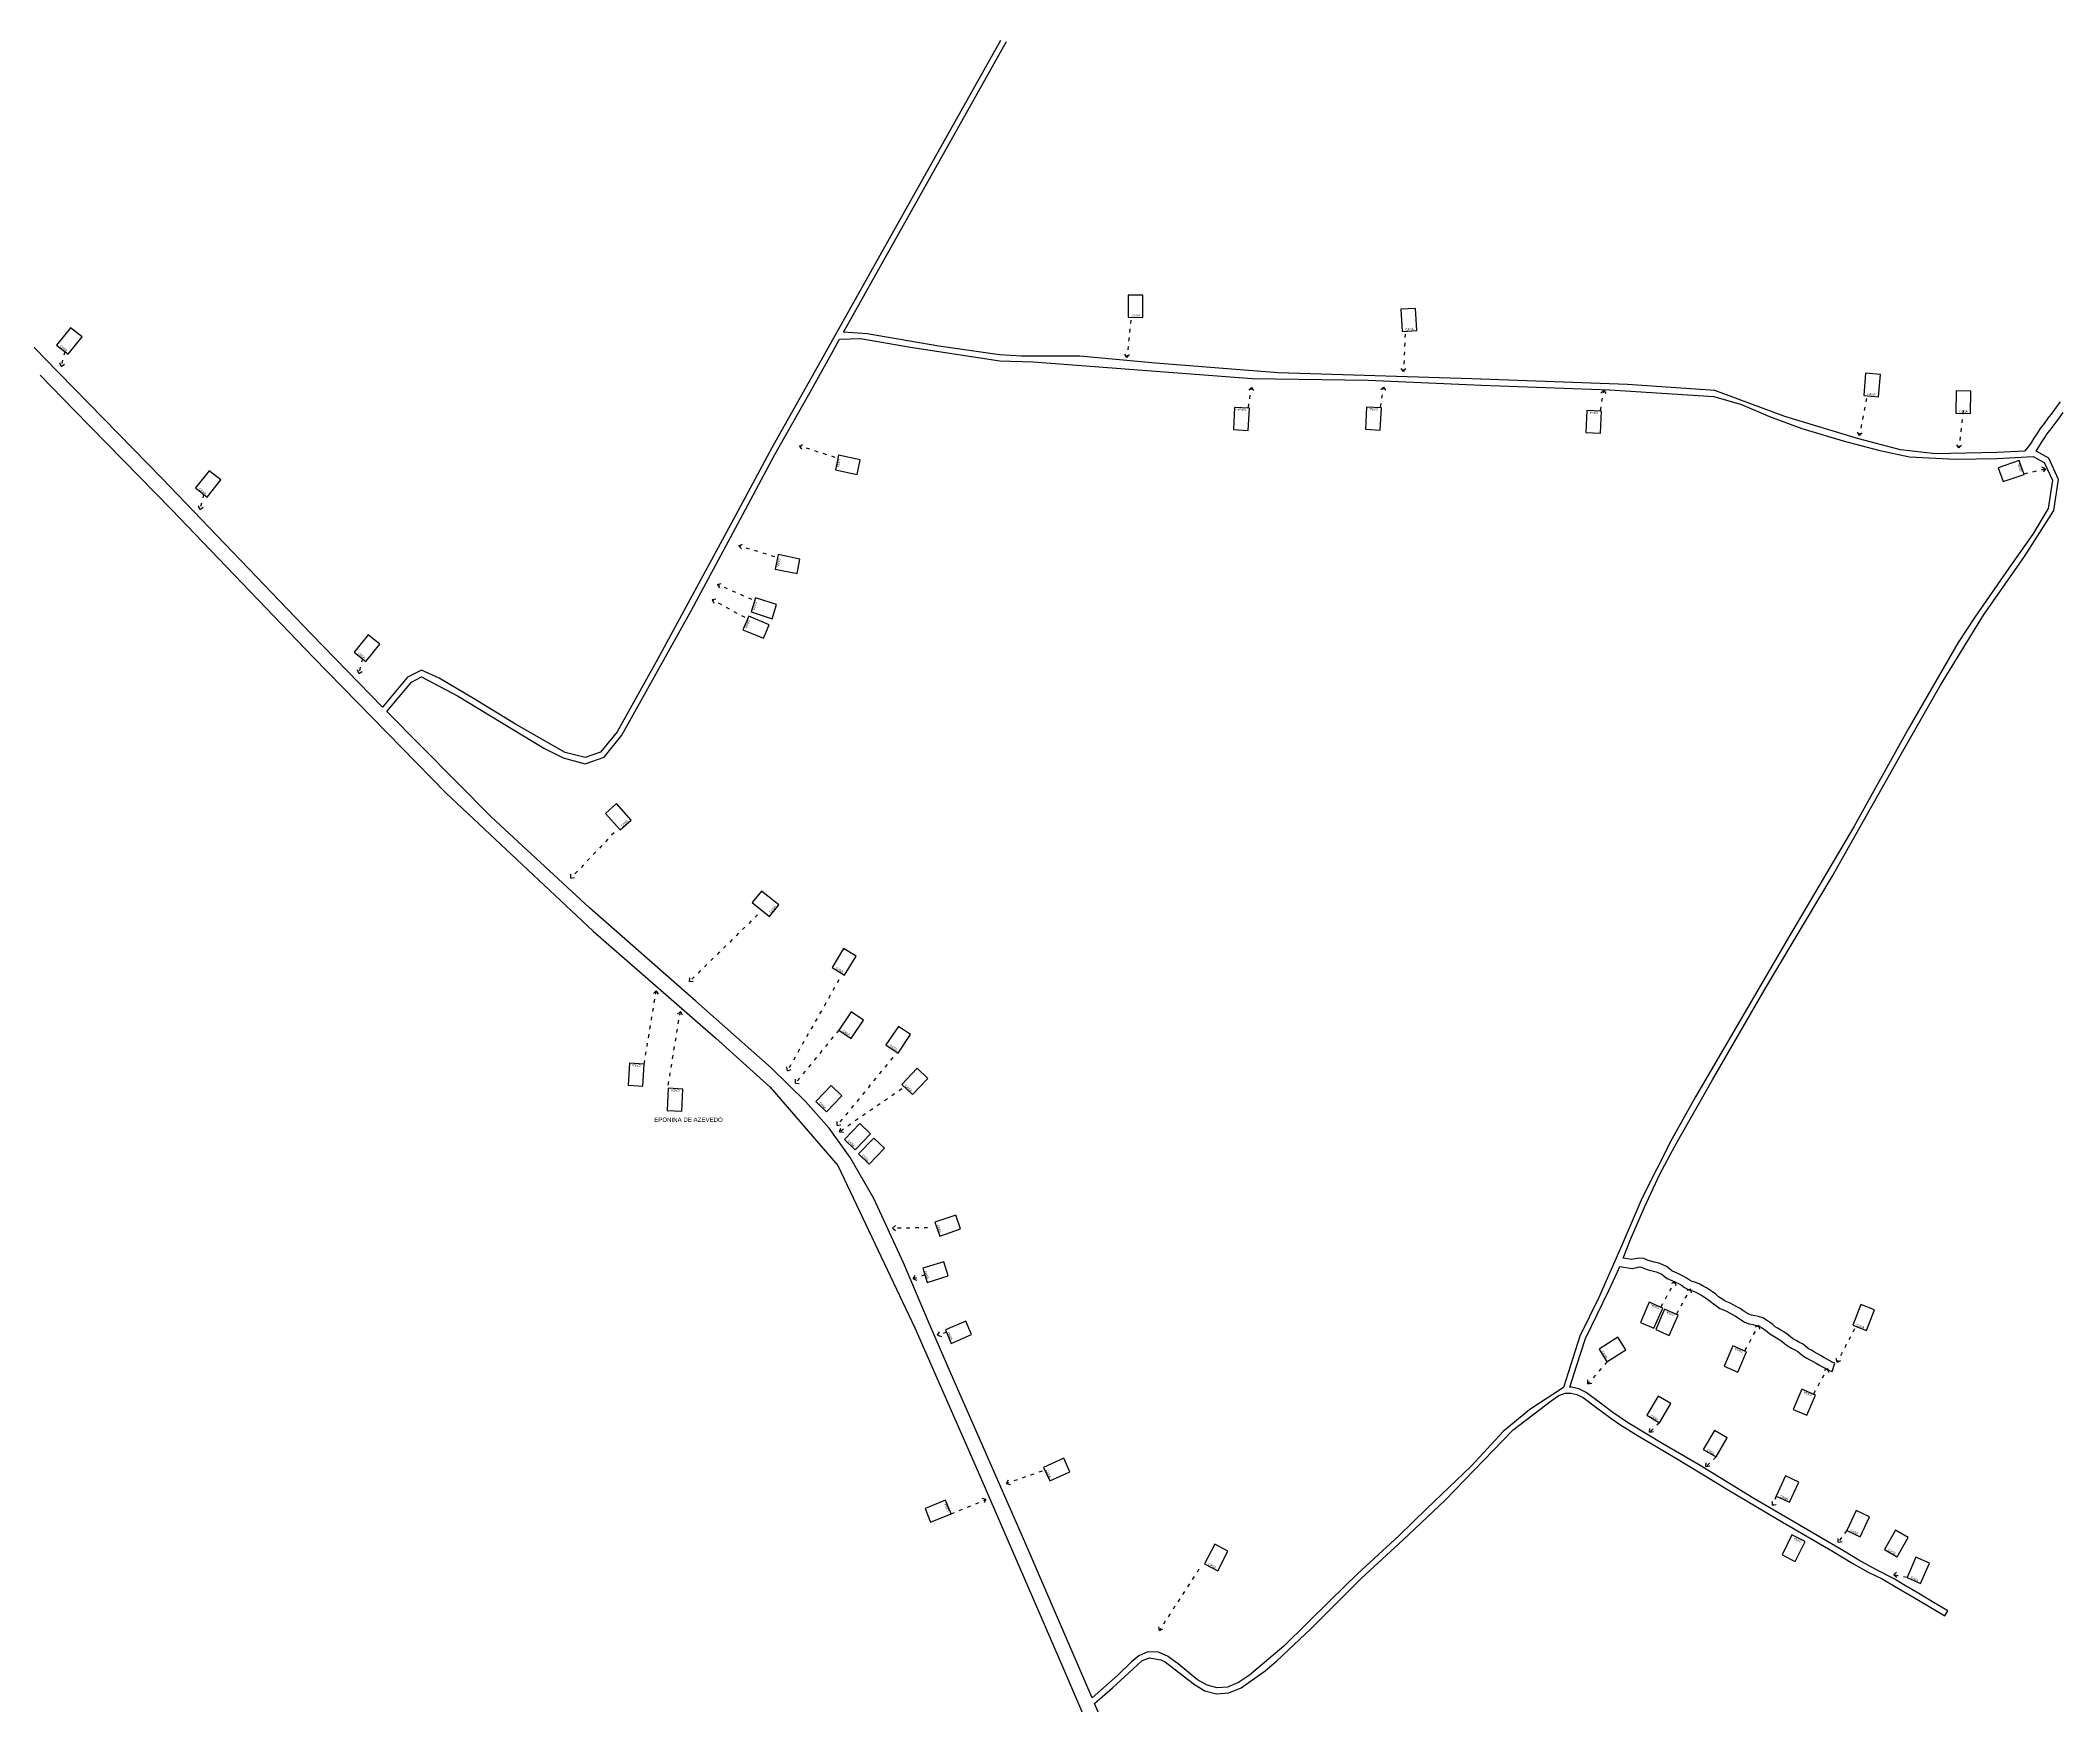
# Model space of a CAD drawing. Extents: x 714896 to 749292, y 8417558 to 8447149.
# Drawn here: x 730998 to 732365, y 8437664 to 8438792 of the extents above; entities that cross this region are included whole.
import ezdxf
from ezdxf.enums import TextEntityAlignment as Align

# ---------------------------------------------------------------- set-up
doc = ezdxf.new("R2010")
doc.units = 0
doc.header["$MEASUREMENT"] = 0
doc.linetypes.add('ACAD_ISO03W100', pattern=[30, 12, -18])
for name, color, linetype in [('LOTE', 7, 'CONTINUOUS'), ('NUM-PORTA', 7, 'CONTINUOUS'), ('QUADRA', 6, 'CONTINUOUS')]:
    doc.layers.add(name, color=color, linetype=linetype)

msp = doc.modelspace()

# ---------------------------------------------------------------- linework, layer by layer
at = {"layer": 'LOTE'}
for p, q in [((731734.8, 8438619.3), (731734.7, 8438604.3)), ((731744.8, 8438619.2), (731734.8, 8438619.3)), ((731744.7, 8438604.2), (731744.8, 8438619.2)), ((731929.3, 8438610.3), (731919.3, 8438609.7)), ((731919.3, 8438609.7), (731920.2, 8438594.7)), ((731930.2, 8438595.3), (731929.3, 8438610.3)), ((731018.7, 8438597.1), (731009.4, 8438585.4)), ((731026.6, 8438590.9), (731018.7, 8438597.1)), ((731734.7, 8438604.3), (731744.7, 8438604.2)), ((731920.2, 8438594.7), (731930.2, 8438595.3)), ((731009.4, 8438585.4), (731017.2, 8438579.2)), ((731017.2, 8438579.2), (731026.6, 8438590.9)), ((732234, 8438566.3), (732232.7, 8438551.4)), ((732244, 8438565.4), (732234, 8438566.3)), ((732242.7, 8438550.5), (732244, 8438565.4)), ((732295.3, 8438554.4), (732295, 8438539.4)), ((732305.3, 8438554.2), (732295.3, 8438554.4)), ((732305, 8438539.2), (732305.3, 8438554.2)), ((731806.8, 8438543.2), (731806, 8438528.2)), ((731816.8, 8438542.7), (731806.8, 8438543.2)), ((731816, 8438527.7), (731816.8, 8438542.7)), ((731896.2, 8438543.4), (731895.4, 8438528.5)), ((731906.2, 8438542.9), (731896.2, 8438543.4)), ((731905.4, 8438527.9), (731906.2, 8438542.9)), ((732045.2, 8438541.2), (732044.5, 8438526.2)), ((732055.2, 8438540.7), (732045.2, 8438541.2)), ((732054.5, 8438525.7), (732055.2, 8438540.7)), ((732232.7, 8438551.4), (732242.7, 8438550.5)), ((732295, 8438539.4), (732305, 8438539.2)), ((731806, 8438528.2), (731816, 8438527.7)), ((731895.4, 8438528.5), (731905.4, 8438527.9)), ((732044.5, 8438526.2), (732054.5, 8438525.7)), ((731112.7, 8438500.4), (731103.4, 8438488.7)), ((731120.5, 8438494.2), (731112.7, 8438500.4)), ((731538.7, 8438510.8), (731536.6, 8438501)), ((731536.6, 8438501), (731551.3, 8438497.9)), ((731553.4, 8438507.7), (731538.7, 8438510.8)), ((731551.3, 8438497.9), (731553.4, 8438507.7)), ((732338, 8438507.3), (732323.8, 8438502.4)), ((732323.8, 8438502.4), (732327.1, 8438493)), ((732341.3, 8438497.9), (732338, 8438507.3)), ((731103.4, 8438488.7), (731111.2, 8438482.4)), ((731111.2, 8438482.4), (731120.5, 8438494.2)), ((732327.1, 8438493), (732341.3, 8438497.9)), ((731497.9, 8438443.6), (731495.9, 8438433.7)), ((731512.6, 8438440.6), (731497.9, 8438443.6)), ((731495.9, 8438433.7), (731510.6, 8438430.8)), ((731510.6, 8438430.8), (731512.6, 8438440.6)), ((731482.5, 8438414.3), (731479.5, 8438404.8)), ((731479.5, 8438404.8), (731493.7, 8438400.2)), ((731496.8, 8438409.7), (731482.5, 8438414.3)), ((731493.7, 8438400.2), (731496.8, 8438409.7)), ((731220.2, 8438389.2), (731210.9, 8438377.5)), ((731228.1, 8438383), (731220.2, 8438389.2)), ((731478, 8438401.9), (731474, 8438392.7)), ((731474, 8438392.7), (731487.9, 8438386.9)), ((731491.8, 8438396.1), (731478, 8438401.9)), ((731487.9, 8438386.9), (731491.8, 8438396.1)), ((731210.9, 8438377.5), (731218.7, 8438371.2)), ((731218.7, 8438371.2), (731228.1, 8438383)), ((731388.3, 8438275.1), (731380.9, 8438268.4)), ((731380.9, 8438268.4), (731390.8, 8438257.2)), ((731398.3, 8438263.9), (731388.3, 8438275.1)), ((731390.8, 8438257.2), (731398.3, 8438263.9)), ((731486.5, 8438215.8), (731480.2, 8438208.1)), ((731498.2, 8438206.4), (731486.5, 8438215.8)), ((731480.2, 8438208.1), (731491.9, 8438198.6)), ((731491.9, 8438198.6), (731498.2, 8438206.4)), ((731542, 8438176.9), (731534.3, 8438164)), ((731550.6, 8438171.7), (731542, 8438176.9)), ((731542.8, 8438158.9), (731550.6, 8438171.7)), ((731534.3, 8438164), (731542.8, 8438158.9)), ((731547.3, 8438134.1), (731538.9, 8438121.7)), ((731555.6, 8438128.5), (731547.3, 8438134.1)), ((731538.9, 8438121.7), (731547.2, 8438116.1)), ((731547.2, 8438116.1), (731555.6, 8438128.5)), ((731579.2, 8438124.2), (731570.8, 8438111.7)), ((731579.1, 8438106.1), (731587.5, 8438118.6)), ((731587.5, 8438118.6), (731579.2, 8438124.2)), ((731570.8, 8438111.7), (731579.1, 8438106.1)), ((731397.1, 8438099.2), (731396.3, 8438084.3)), ((731407.1, 8438098.7), (731397.1, 8438099.2)), ((731406.3, 8438083.7), (731407.1, 8438098.7)), ((731591.9, 8438095.8), (731581.5, 8438084.9)), ((731588.7, 8438078), (731599.1, 8438088.8)), ((731599.1, 8438088.8), (731591.9, 8438095.8)), ((731396.3, 8438084.3), (731406.3, 8438083.7)), ((731423.4, 8438082.3), (731422.6, 8438067.3)), ((731433.4, 8438081.7), (731423.4, 8438082.3)), ((731432.5, 8438066.7), (731433.4, 8438081.7)), ((731533.8, 8438084.1), (731523.4, 8438073.3)), ((731530.6, 8438066.4), (731541, 8438077.2)), ((731541, 8438077.2), (731533.8, 8438084.1)), ((731581.5, 8438084.9), (731588.7, 8438078)), ((731422.6, 8438067.3), (731432.5, 8438066.7)), ((731523.4, 8438073.3), (731530.6, 8438066.4)), ((731553.2, 8438058.4), (731542.8, 8438047.6)), ((731542.8, 8438047.6), (731550, 8438040.7)), ((731550, 8438040.7), (731560.4, 8438051.5)), ((731562.7, 8438048.6), (731552.3, 8438037.8)), ((731560.4, 8438051.5), (731553.2, 8438058.4)), ((731569.9, 8438041.7), (731562.7, 8438048.6)), ((731552.3, 8438037.8), (731559.5, 8438030.9)), ((731559.5, 8438030.9), (731569.9, 8438041.7)), ((731618.1, 8437996.5), (731603.9, 8437991.6)), ((731621.3, 8437987.1), (731618.1, 8437996.5)), ((731603.9, 8437991.6), (731607.2, 8437982.2)), ((731607.2, 8437982.2), (731621.3, 8437987.1)), ((731610, 8437964.9), (731595.7, 8437960.5)), ((731595.7, 8437960.5), (731598.6, 8437950.9)), ((731598.6, 8437950.9), (731613, 8437955.4)), ((731613, 8437955.4), (731610, 8437964.9)), ((731624.8, 8437924.7), (731611, 8437918.7)), ((731628.8, 8437915.5), (731624.8, 8437924.7)), ((732087.5, 8437937.5), (732081.5, 8437923.8)), ((732096.7, 8437933.5), (732087.5, 8437937.5)), ((732090.7, 8437919.8), (732096.7, 8437933.5)), ((732097.9, 8437932.7), (732092, 8437918.9)), ((732107.1, 8437928.7), (732097.9, 8437932.7)), ((732101.1, 8437915), (732107.1, 8437928.7)), ((732230.8, 8437935.8), (732225.3, 8437921.9)), ((732240.1, 8437932.2), (732230.8, 8437935.8)), ((732234.6, 8437918.2), (732240.1, 8437932.2)), ((731611, 8437918.7), (731615, 8437909.5)), ((731615, 8437909.5), (731628.8, 8437915.5)), ((732066.2, 8437913.7), (732053.5, 8437905.7)), ((732071.6, 8437905.2), (732066.2, 8437913.7)), ((732081.5, 8437923.8), (732090.7, 8437919.8)), ((732092, 8437918.9), (732101.1, 8437915)), ((732225.3, 8437921.9), (732234.6, 8437918.2)), ((732053.5, 8437905.7), (732058.9, 8437897.2)), ((732058.9, 8437897.2), (732071.6, 8437905.2)), ((732144.2, 8437907.9), (732138.3, 8437894.2)), ((732153.4, 8437903.9), (732144.2, 8437907.9)), ((732147.4, 8437890.2), (732153.4, 8437903.9)), ((732138.3, 8437894.2), (732147.4, 8437890.2)), ((732093.5, 8437873.8), (732085.9, 8437860.9)), ((732102.1, 8437868.8), (732093.5, 8437873.8)), ((732190.9, 8437878.6), (732184.9, 8437864.9)), ((732200, 8437874.6), (732190.9, 8437878.6)), ((732194.1, 8437860.9), (732200, 8437874.6)), ((732085.9, 8437860.9), (732094.5, 8437855.8)), ((732094.5, 8437855.8), (732102.1, 8437868.8)), ((732184.9, 8437864.9), (732194.1, 8437860.9)), ((732131.7, 8437850.7), (732124.1, 8437837.7)), ((732140.3, 8437845.6), (732131.7, 8437850.7)), ((732132.7, 8437832.7), (732140.3, 8437845.6)), ((731691.2, 8437831.8), (731677.5, 8437825.6)), ((731695.3, 8437822.7), (731691.2, 8437831.8)), ((732124.1, 8437837.7), (732132.7, 8437832.7)), ((731677.5, 8437825.6), (731681.7, 8437816.5)), ((731681.7, 8437816.5), (731695.3, 8437822.7)), ((732179.8, 8437819.9), (732173.5, 8437806.2)), ((732188.8, 8437815.7), (732179.8, 8437819.9)), ((732182.5, 8437802.1), (732188.8, 8437815.7)), ((731611.2, 8437803.5), (731597.3, 8437797.9)), ((731614.9, 8437794.2), (731611.2, 8437803.5)), ((732173.5, 8437806.2), (732182.5, 8437802.1)), ((731597.3, 8437797.9), (731601, 8437788.6)), ((731601, 8437788.6), (731614.9, 8437794.2)), ((732227.6, 8437796.5), (732221.2, 8437782.9)), ((732236.7, 8437792.2), (732227.6, 8437796.5)), ((732230.2, 8437778.6), (732236.7, 8437792.2)), ((731793.5, 8437773.6), (731786.5, 8437760.3)), ((731802.3, 8437769), (731793.5, 8437773.6)), ((732184.1, 8437779.9), (732177.4, 8437766.5)), ((732193.1, 8437775.4), (732184.1, 8437779.9)), ((732186.3, 8437762), (732193.1, 8437775.4)), ((732221.2, 8437782.9), (732230.2, 8437778.6)), ((732254.1, 8437783.1), (732246.7, 8437770)), ((732262.8, 8437778.2), (732254.1, 8437783.1)), ((732255.4, 8437765.1), (732262.8, 8437778.2)), ((731786.5, 8437760.3), (731795.4, 8437755.7)), ((731795.4, 8437755.7), (731802.3, 8437769)), ((732177.4, 8437766.5), (732186.3, 8437762)), ((732246.7, 8437770), (732255.4, 8437765.1)), ((732268, 8437764.8), (732262, 8437751)), ((732277.2, 8437760.8), (732268, 8437764.8)), ((732271.1, 8437747), (732277.2, 8437760.8)), ((732262, 8437751), (732271.1, 8437747))]:
    msp.add_line(p, q, dxfattribs=at)
at = {"layer": 'LOTE', "color": 7, "linetype": 'ACAD_ISO03W100', "ltscale": 0.2}
for points in [[(731736.6, 8438602.4), (731733.9, 8438577.1)], [(731014.9, 8438581), (731012.4, 8438571)], [(731922.2, 8438592.9), (731921.2, 8438567.5)], [(731816.2, 8438543.2), (731818.2, 8438556.8)], [(731905.6, 8438543.5), (731907.6, 8438557)], [(732054.6, 8438541.2), (732056.7, 8438554.8)], [(732234.5, 8438549.3), (732229.8, 8438524.3)], [(732300.1, 8438541.1), (732297.1, 8438515.8)], [(731536.4, 8438509.4), (731512.2, 8438517.1)], [(732341.4, 8438498.3), (732355.8, 8438501.7)], [(731108.9, 8438484.3), (731106.4, 8438474.2)], [(731495.6, 8438442.1), (731471.3, 8438449.5)], [(731480.1, 8438413.1), (731456.8, 8438423.3)], [(731475.4, 8438400.9), (731453.1, 8438413.1)], [(731216.4, 8438373.1), (731213.9, 8438363)], [(731386.7, 8438255.3), (731357.4, 8438224.5)], [(731483.9, 8438199.8), (731437.7, 8438154.5)], [(731407.1, 8438098.7), (731415.3, 8438148.3)], [(731538.9, 8438155.7), (731504.1, 8438094.1)], [(731423.4, 8438084.5), (731431.6, 8438134.2)], [(731538.9, 8438121.7), (731509.5, 8438085.8)], [(731575.4, 8438103.1), (731537.7, 8438057.1)], [(731581.6, 8438082), (731539.4, 8438052.8)], [(731599, 8437987.8), (731575.2, 8437987.6)], [(731597.1, 8437955.9), (731589.2, 8437953.2)], [(732095.6, 8437934.6), (732104.9, 8437951.3)], [(732106.1, 8437929.7), (732115.4, 8437946.4)], [(731611.8, 8437917.1), (731605.8, 8437915.1)], [(732152.4, 8437905), (732161.6, 8437921.7)], [(732226.4, 8437919.4), (732214.8, 8437896.8)], [(732058.9, 8437897.2), (732046, 8437882.2)], [(732199, 8437875.7), (732208.3, 8437892.4)], [(732094.5, 8437855.8), (732087.7, 8437849.4)], [(732132.7, 8437832.7), (732125.9, 8437826.2)], [(731676.6, 8437823.1), (731652.5, 8437814.8)], [(731614.9, 8437794.2), (731638.5, 8437803.9)], [(732173.5, 8437806.2), (732170.9, 8437800)], [(732221.2, 8437782.9), (732215.4, 8437775)], [(731782.7, 8437756.8), (731755.9, 8437715.3)], [(732262, 8437751), (732253, 8437752.9)]]:
    msp.add_lwpolyline(points, dxfattribs=at)
at = {"layer": 'LOTE'}
for points in [[(731012.4, 8438571), (731011.5, 8438573.4)], [(731012.4, 8438571), (731014.6, 8438572.4)], [(731733.9, 8438577.1), (731732.4, 8438579.2)], [(731733.9, 8438577.1), (731735.7, 8438579)], [(731921.2, 8438567.5), (731919.5, 8438569.5)], [(731921.2, 8438567.5), (731922.8, 8438569.5)], [(731818.2, 8438556.8), (731816.4, 8438554.9)], [(731818.2, 8438556.8), (731819.6, 8438554.6)], [(731907.6, 8438557), (731905.7, 8438555.2)], [(731907.6, 8438557), (731909, 8438554.8)], [(732056.7, 8438554.8), (732054.8, 8438552.9)], [(732056.7, 8438554.8), (732058.1, 8438552.6)], [(732229.8, 8438524.3), (732228.4, 8438526.5)], [(732229.8, 8438524.3), (732231.7, 8438526.1)], [(731512.2, 8438517.1), (731514.6, 8438518.1)], [(731512.2, 8438517.1), (731513.7, 8438515)], [(732297.1, 8438515.8), (732295.7, 8438518)], [(732297.1, 8438515.8), (732298.9, 8438517.7)], [(732355.8, 8438501.7), (732353.3, 8438502.8)], [(732355.8, 8438501.7), (732354.2, 8438499.6)], [(731106.4, 8438474.2), (731105.5, 8438476.7)], [(731106.4, 8438474.2), (731108.6, 8438475.7)], [(731471.3, 8438449.5), (731473.7, 8438450.6)], [(731471.3, 8438449.5), (731472.9, 8438447.4)], [(731456.8, 8438423.3), (731459.3, 8438424.1)], [(731456.8, 8438423.3), (731458.1, 8438421)], [(731453.1, 8438413.1), (731455.7, 8438413.7)], [(731453.1, 8438413.1), (731454.2, 8438410.8)], [(731213.9, 8438363), (731213, 8438365.5)], [(731213.9, 8438363), (731216.1, 8438364.5)], [(731357.4, 8438224.5), (731357.5, 8438227.2)], [(731357.4, 8438224.5), (731360, 8438225)], [(731437.7, 8438154.5), (731438.1, 8438157.1)], [(731415.3, 8438148.3), (731413.4, 8438146.5)], [(731415.3, 8438148.3), (731416.7, 8438146.1)], [(731437.7, 8438154.5), (731440.3, 8438154.8)], [(731431.6, 8438134.2), (731429.7, 8438132.4)], [(731431.6, 8438134.2), (731432.9, 8438131.9)], [(731504.1, 8438094.1), (731503.7, 8438096.7)], [(731504.1, 8438094.1), (731506.6, 8438095)], [(731509.5, 8438085.8), (731509.6, 8438088.4)], [(731509.5, 8438085.8), (731512.1, 8438085.6)], [(731537.7, 8438057.1), (731537.8, 8438059.7)], [(731537.7, 8438057.1), (731540.3, 8438057.6)], [(731539.4, 8438052.8), (731540.2, 8438055.3)], [(731539.4, 8438052.8), (731542, 8438052.6)], [(731575.2, 8437987.6), (731577.2, 8437989.3)], [(731575.2, 8437987.6), (731577.3, 8437986)], [(731589.2, 8437953.2), (731590.6, 8437955.5)], [(731589.2, 8437953.2), (731591.7, 8437952.4)], [(732104.9, 8437951.3), (732102.5, 8437950.2)], [(732104.9, 8437951.3), (732105.5, 8437948.7)], [(732115.4, 8437946.4), (732113, 8437945.4)], [(732115.4, 8437946.4), (732115.9, 8437943.9)], [(731605.8, 8437915.1), (731607.1, 8437917.4)], [(731605.8, 8437915.1), (731608.3, 8437914.3)], [(732161.6, 8437921.7), (732159.2, 8437920.6)], [(732161.6, 8437921.7), (732162.2, 8437919.1)], [(732214.8, 8437896.8), (732214.1, 8437899.3)], [(732214.8, 8437896.8), (732217.1, 8437897.9)], [(732046, 8437882.2), (732046, 8437884.9)], [(732208.3, 8437892.4), (732205.9, 8437891.3)], [(732208.3, 8437892.4), (732208.8, 8437889.8)], [(732046, 8437882.2), (732048.6, 8437882.7)], [(732087.7, 8437849.4), (732087.8, 8437852)], [(732087.7, 8437849.4), (732090.3, 8437849.9)], [(732125.9, 8437826.2), (732126, 8437828.8)], [(731652.5, 8437814.8), (731653.8, 8437817.1)], [(731652.5, 8437814.8), (731655, 8437814)], [(732125.9, 8437826.2), (732128.5, 8437826.7)], [(731638.5, 8437803.9), (731635.9, 8437804.6)], [(731638.5, 8437803.9), (731637.3, 8437801.6)], [(732170.9, 8437800), (732170.9, 8437802.6)], [(732170.9, 8437800), (732173.4, 8437800.5)], [(732215.4, 8437775), (732215.5, 8437777.6)], [(732215.4, 8437775), (732218, 8437775.5)], [(732253, 8437752.9), (732254.9, 8437754.7)], [(732253, 8437752.9), (732255.1, 8437751.4)], [(731755.9, 8437715.3), (731755.5, 8437717.8)], [(731755.9, 8437715.3), (731758.3, 8437716.3)]]:
    msp.add_lwpolyline(points, dxfattribs=at)
at = {"layer": 'QUADRA'}
for points in [[(731648.3, 8438791.7), (731574.9, 8438660.9), (731525, 8438571.5), (731493.5, 8438515.9), (731465.8, 8438464.2), (731416.3, 8438373.1), (731388.8, 8438323.6), (731377.6, 8438309.8), (731367.1, 8438306.2), (731353.7, 8438309.7), (731319.9, 8438328.9), (731291.5, 8438346.2), (731268.4, 8438359.9), (731256.3, 8438365.3), (731246.9, 8438360.5), (731230, 8438340.3), (731181.6, 8438390), (731080.8, 8438495.2), (731001.1, 8438576.5), (730944.4, 8438635.6)], [(732365.7, 8438546.9), (732363, 8438543.3), (732360.2, 8438539.6), (732357.4, 8438535.9), (732354.8, 8438532.4), (732352.1, 8438528.9), (732349.8, 8438525.3), (732347.9, 8438522.5), (732346.2, 8438519.7), (732344.2, 8438516.7), (732341.6, 8438513.7), (732322.8, 8438512.6), (732281.3, 8438511.8), (732257.6, 8438514.5), (732228.5, 8438522.1), (732179.3, 8438537), (732131.9, 8438554.7), (732072.9, 8438558.7), (731967.4, 8438562.6), (731836.4, 8438566.6), (731753.3, 8438573.1), (731702.1, 8438577.9), (731662.5, 8438577.9), (731647.6, 8438578.8), (731606.5, 8438584.8), (731558, 8438593.1), (731542.1, 8438594.2), (731652.5, 8438791)], [(730998.3, 8438565.1), (731021.4, 8438541.2), (731087.1, 8438474.2), (731183, 8438374.1), (731273, 8438282.1), (731372.7, 8438188.6), (731414.7, 8438151.9), (731455.7, 8438116.2), (731492.3, 8438083.1), (731538.2, 8438030), (731590.4, 8437920.2), (731633, 8437823), (731690.4, 8437690.8), (731735.7, 8437585.1)], [(731722.6, 8437641.2), (731712, 8437665.8), (731724.2, 8437676.4), (731735.2, 8437686.6), (731744.1, 8437694.7), (731748.9, 8437696.7), (731756.8, 8437695.4), (731759.9, 8437694), (731772.8, 8437683.9), (731779.6, 8437678.6), (731786.7, 8437674.4), (731794.5, 8437672.4), (731802.9, 8437673), (731811.3, 8437676.3), (731827.4, 8437688), (731835.3, 8437694.7), (731850.6, 8437708.8), (731858.5, 8437716.4), (731892.7, 8437750.6), (731921, 8437776.7), (731949.3, 8437803.5), (731981.9, 8437837), (731995.3, 8437851), (732013.5, 8437864.9), (732021.2, 8437870.8), (732026.2, 8437874.3), (732030.6, 8437875.9), (732034.4, 8437875.9), (732038.4, 8437875), (732042.8, 8437872.9), (732052.1, 8437865.9), (732060.5, 8437859.7), (732067.7, 8437854.7), (732080, 8437847), (732103.6, 8437833), (732124.3, 8437820.6), (732140.4, 8437810.6), (732159.8, 8437799.1), (732175.5, 8437790), (732211.6, 8437768.9), (732225.4, 8437760.6), (732235.7, 8437754.7), (732245.2, 8437750.2), (732253.6, 8437745.3), (732266, 8437737.9), (732275.8, 8437732.1), (732287.6, 8437725.1), (732289.6, 8437728.5), (732280.4, 8437734), (732270.1, 8437740.2), (732259.9, 8437746.2), (732253.4, 8437750.1), (732241.3, 8437756.3), (732229.4, 8437762.9), (732218.9, 8437769.2), (732158.4, 8437804.6), (732120.8, 8437827.5), (732096.8, 8437841.6), (732072.9, 8437856), (732062.8, 8437862.9), (732054.6, 8437869.1), (732044.8, 8437876.3), (732039.8, 8437878.8), (732034.9, 8437880), (732033.7, 8437880), (732038.3, 8437894.1), (732044.4, 8437913), (732060.1, 8437945.4), (732066.1, 8437958), (732067.5, 8437961.6), (732076, 8437960.3), (732079.1, 8437961), (732080.7, 8437961.3), (732082.3, 8437961.1), (732084.3, 8437960.3), (732086.8, 8437959.4), (732089.4, 8437958.8), (732092.2, 8437958.1), (732094.4, 8437957.2), (732096.1, 8437956.4), (732097.6, 8437955.2), (732099.7, 8437953.6), (732102.7, 8437952.2), (732105.2, 8437951.1), (732107.3, 8437950.1), (732109.3, 8437948.9), (732111.4, 8437947.4), (732114.3, 8437945.9), (732116.9, 8437945.1), (732119, 8437944.2), (732121, 8437943.1), (732123.2, 8437941.9), (732124.9, 8437940.8), (732126.9, 8437939.5), (732128.7, 8437938.1), (732130.9, 8437936.4), (732133.2, 8437934.8), (732135.3, 8437933.3), (732137.7, 8437932.3), (732139.8, 8437931.4), (732141.9, 8437930.2), (732143.9, 8437929.1), (732145.9, 8437928), (732147.7, 8437926.8), (732149.8, 8437925.6), (732152.1, 8437924), (732155.1, 8437922.8), (732157.7, 8437922.3), (732160, 8437921.8), (732162, 8437921.3), (732163.6, 8437920.3), (732165.5, 8437919), (732167.3, 8437917.6), (732169.1, 8437916.1), (732171.3, 8437914.7), (732173.6, 8437913.4), (732175.4, 8437912.3), (732177.2, 8437911), (732179.1, 8437909.5), (732181.5, 8437907.6), (732183.9, 8437906.4), (732186, 8437905.2), (732188, 8437904.1), (732189.7, 8437902.8), (732191.9, 8437900.9), (732194.3, 8437899.6), (732196.3, 8437898.4), (732198.4, 8437897.3), (732200.4, 8437896.1), (732202.8, 8437894.8), (732204.8, 8437893.8), (732206.5, 8437892.7), (732208.8, 8437891.4), (732211.4, 8437890.6), (732213.1, 8437896.3), (732211.1, 8437896.9), (732209.7, 8437897.8), (732207.8, 8437899), (732205.6, 8437900.1), (732203.4, 8437901.3), (732201.3, 8437902.5), (732199.3, 8437903.6), (732197.3, 8437904.9), (732195.3, 8437905.9), (732193.5, 8437907.5), (732191.3, 8437909.2), (732188.8, 8437910.4), (732186.9, 8437911.6), (732184.8, 8437912.7), (732182.8, 8437914.3), (732180.8, 8437915.8), (732178.7, 8437917.3), (732176.7, 8437918.6), (732174.3, 8437919.9), (732172.7, 8437920.9), (732171.1, 8437922.3), (732168.9, 8437923.9), (732166.9, 8437925.3), (732164.5, 8437926.8), (732161.4, 8437927.7), (732158.9, 8437928.2), (732156.8, 8437928.6), (732154.9, 8437929.3), (732153, 8437930.6), (732150.9, 8437931.8), (732149.1, 8437933.1), (732146.8, 8437934.4), (732144.8, 8437935.5), (732142.4, 8437936.9), (732140, 8437937.8), (732138.2, 8437938.6), (732136.6, 8437939.7), (732134.5, 8437941.1), (732132.5, 8437942.8), (732130.3, 8437944.5), (732128.2, 8437945.8), (732126.2, 8437947.1), (732124, 8437948.3), (732121.7, 8437949.6), (732119, 8437950.8), (732116.5, 8437951.5), (732114.5, 8437952.5), (732112.6, 8437954), (732110.1, 8437955.4), (732107.7, 8437956.5), (732105.2, 8437957.6), (732102.9, 8437958.8), (732101.3, 8437960), (732099.3, 8437961.6), (732096.8, 8437962.7), (732094, 8437963.9), (732090.8, 8437964.6), (732088.5, 8437965.2), (732086.4, 8437965.9), (732083.8, 8437967), (732080.6, 8437967.3), (732078, 8437966.9), (732075.7, 8437966.4), (732069.8, 8437967.3), (732074.8, 8437980), (732084.2, 8438001.7), (732094.6, 8438024.1), (732104.9, 8438043.1), (732130.3, 8438088.1), (732166.9, 8438151.2), (732211.4, 8438225.6), (732259.1, 8438310.4), (732284.7, 8438355.3), (732313.7, 8438402.5), (732341.5, 8438442.4), (732361.5, 8438473.5), (732364.6, 8438494.5), (732357.9, 8438508.8), (732349.4, 8438513.6), (732351.3, 8438516.5), (732353, 8438519.4), (732354.8, 8438522.1), (732356.9, 8438525.4), (732359.6, 8438528.7), (732362.2, 8438532.4), (732365, 8438536), (732367.8, 8438539.7)]]:
    msp.add_lwpolyline(points, dxfattribs=at)
msp.add_lwpolyline([(731794.9, 8437676.4), (731788.2, 8437678.1), (731781.8, 8437681.9), (731775.3, 8437687), (731768.5, 8437692.6), (731763, 8437696.6), (731761.9, 8437697.5), (731755.2, 8437700.5), (731748.1, 8437700.8), (731742, 8437698.1), (731737.1, 8437694), (731727.7, 8437685), (731710.4, 8437669.6), (731664.8, 8437775.2), (731635.7, 8437841.5), (731615.1, 8437888.3), (731599.6, 8437924.2), (731582.6, 8437964.2), (731562.5, 8438007.7), (731546.6, 8438035.5), (731532.3, 8438055.2), (731516.4, 8438073.4), (731493, 8438096.1), (731442, 8438141.3), (731370, 8438204.4), (731303.5, 8438266), (731232.8, 8438337.4), (731249.5, 8438357.3), (731256.4, 8438360.9), (731280.7, 8438347.9), (731304.3, 8438333.7), (731339.2, 8438312.5), (731352.3, 8438306), (731367.2, 8438302), (731380, 8438306.4), (731392.1, 8438321.3), (731439.1, 8438405.9), (731473.8, 8438470.7), (731495.6, 8438511.4), (731519.4, 8438553.5), (731533.9, 8438579.6), (731539.3, 8438589.4), (731553.5, 8438589.9), (731587.4, 8438584), (731647.8, 8438574.7), (731670.4, 8438574.1), (731818.6, 8438562.9), (731897.3, 8438561.6), (731974, 8438558.3), (732060.8, 8438555.1), (732131.2, 8438550.7), (732149.9, 8438545.1), (732169, 8438537), (732190.9, 8438529), (732218.7, 8438520.5), (732242.8, 8438514.3), (732263.8, 8438509.8), (732294.8, 8438508.1), (732323, 8438508.6), (732347.4, 8438510), (732354.8, 8438505.9), (732360.5, 8438493.9), (732357.6, 8438474.8), (732347.1, 8438457.4), (732331, 8438434.3), (732308, 8438401.2), (732296.7, 8438384.1), (732263.1, 8438325.9), (732226.1, 8438259.2), (732180.3, 8438181.6), (732149.2, 8438128.6), (732118.9, 8438076.5), (732102.9, 8438047.9), (732082.8, 8438008.1), (732069.1, 8437976.5), (732053.3, 8437940.6), (732040.6, 8437914.5), (732029.4, 8437879.7), (732006.7, 8437864.8), (731988.6, 8437850), (731966.9, 8437826.5), (731936.8, 8437797.6), (731918.2, 8437779.6), (731889.9, 8437753.5), (731871.7, 8437735.8), (731840.2, 8437704.5), (731817, 8437685), (731809.4, 8437679.9), (731802, 8437676.9)], close=True, dxfattribs=at)

# ---------------------------------------------------------------- texts
at = {"layer": 'NUM-PORTA'}
for rotation, p in [(359.6422, (731739.9, 8438604.8)), (3.3324, (731925.3, 8438595.5)), (321.5037, (731013.8, 8438582.6)), (355.039, (732237.9, 8438551.4)), (177.1199, (731811.6, 8438542.4)), (177.1199, (731901, 8438542.7)), (177.1199, (732050, 8438540.4)), (358.8346, (732300.2, 8438539.8)), (257.9277, (731538.1, 8438505.6)), (109.0127, (732339.1, 8438502.6)), (321.5037, (731107.7, 8438485.9)), (258.6003, (731497.4, 8438438.4)), (252.0774, (731481.4, 8438409.2)), (246.999, (731476.4, 8438397)), (321.5037, (731215.3, 8438374.7)), (41.7857, (731394.4, 8438261.1)), (51.0248, (731494.7, 8438203)), (328.8782, (731539, 8438161.8)), (326.0424, (731543.5, 8438119.2)), (326.0424, (731575.4, 8438109.3)), (176.8412, (731401.9, 8438098.5)), (176.8412, (731428.2, 8438081.5)), (316.1862, (731585.6, 8438081.7)), (316.1862, (731527.5, 8438070.1)), (316.1862, (731546.9, 8438044.4)), (316.1862, (731556.3, 8438034.6)), (289.2349, (731606.1, 8437986.9)), (287.2958, (731597.7, 8437955.7)), (156.5625, (732091.7, 8437935.1)), (156.5625, (732102.2, 8437930.3)), (293.3004, (731613.5, 8437914.2)), (338.5607, (732230.3, 8437920.5)), (302.1713, (732056.7, 8437901.6)), (156.5625, (732148.5, 8437905.5)), (156.5625, (732195.1, 8437876.2)), (329.5246, (732090.6, 8437858.7)), (329.5246, (732128.8, 8437835.5)), (294.507, (731680.1, 8437821.1)), (111.9753, (731612.5, 8437798.8)), (335.1868, (732178.4, 8437804.5)), (153.2001, (732188.2, 8437777.2)), (334.6511, (732226.1, 8437781.2)), (332.4443, (731791.3, 8437758.4)), (330.5533, (732251.4, 8437767.9)), (336.3302, (732266.9, 8437749.4))]:
    msp.add_text('CASA', height=1.5, rotation=rotation, dxfattribs=at).set_placement(p, align=Align.CENTER)
msp.add_text('EPONINA DE AZEVEDO', height=3, dxfattribs=at).set_placement((731437.1, 8438059.5), align=Align.CENTER)

doc.saveas('drawing.dxf')
